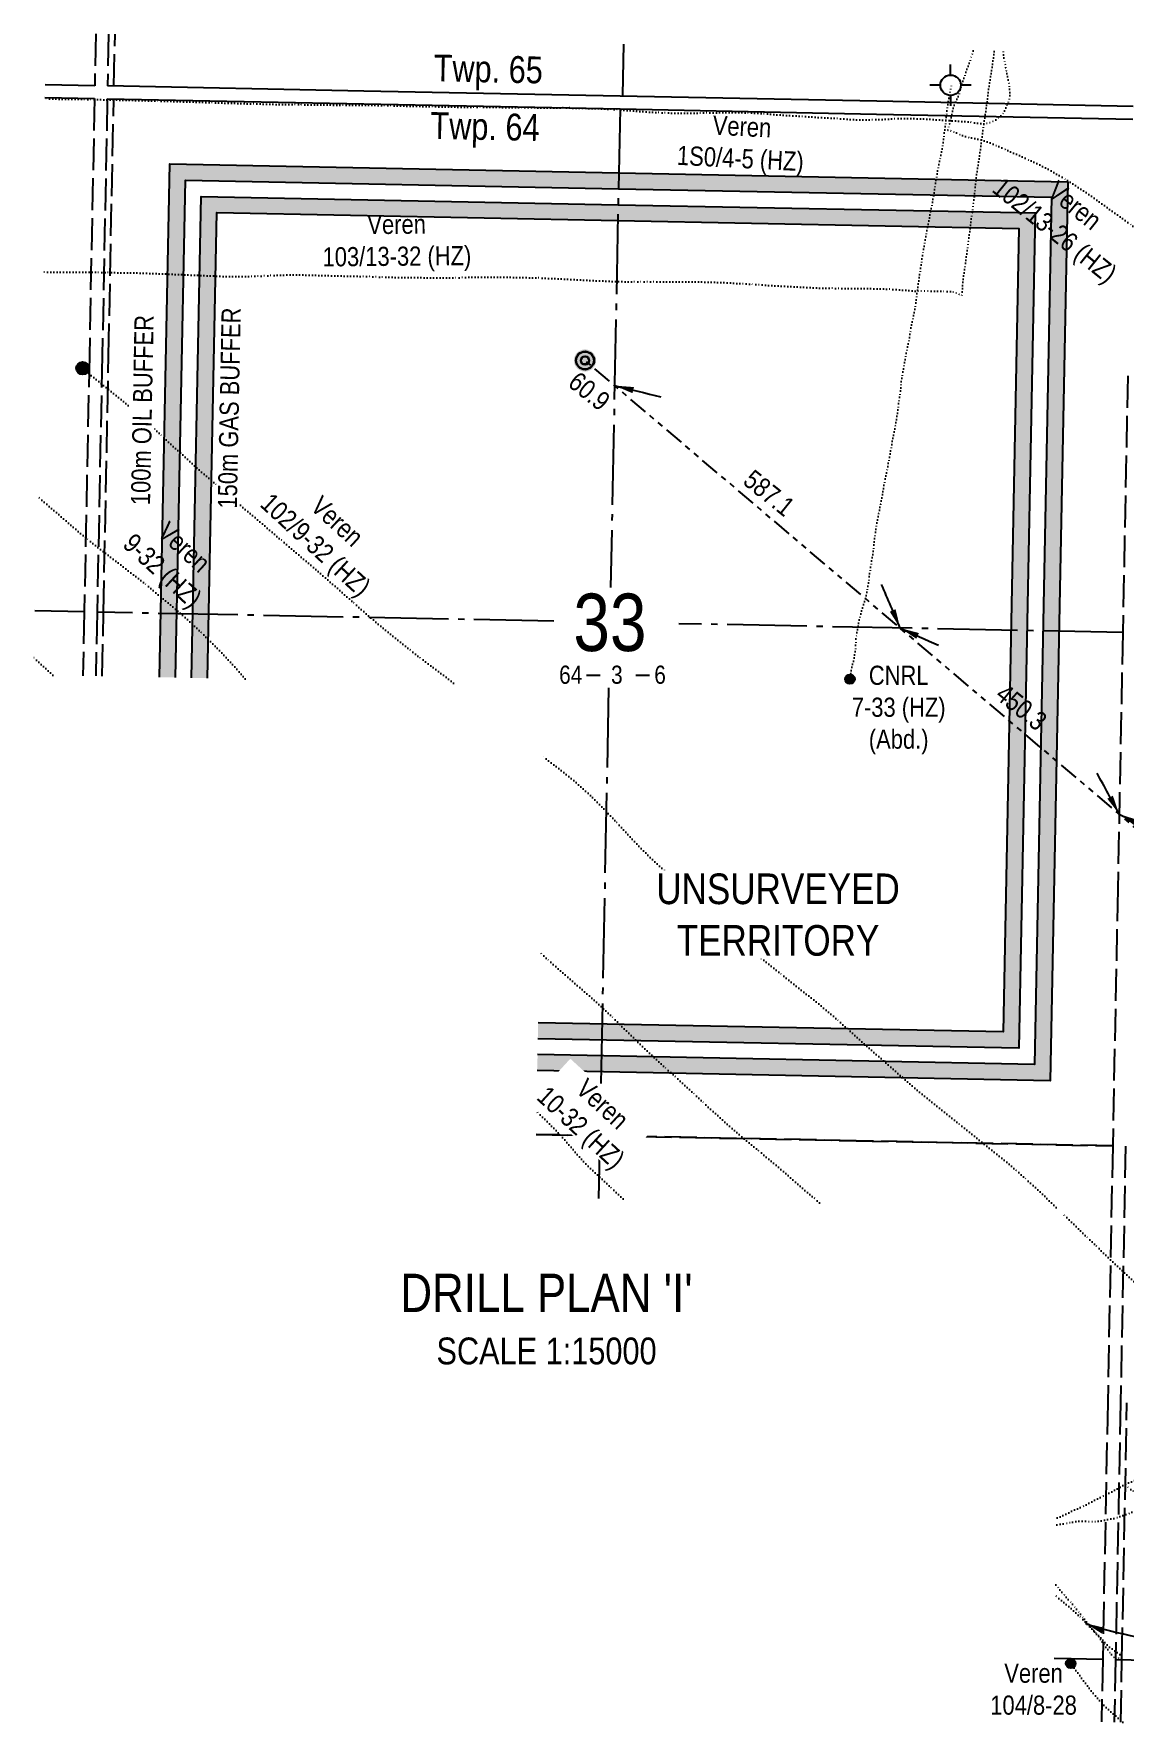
# Model space of a CAD drawing. Extents: x 398953 to 418778, y 6021401 to 6052343.
# Drawn here: x 415339 to 417047, y 6024592 to 6027237 of the extents above; entities that cross this region are included whole.
import ezdxf
from ezdxf.enums import TextEntityAlignment as Align

# ---------------------------------------------------------------- set-up
doc = ezdxf.new("R2010")
doc.units = 0
doc.header["$LTSCALE"] = 5
for name, pattern in [('foc-DOT', [1, 0.2, -0.8]), ('foc-DRILLPATH', [14.75, 6, -1.75, 1.75, -1.75, 1.75, -1.75]), ('foc-QUARTERLINE', [33, 25, -3, 2, -3]), ('foc-UNSURVEYED', [12.5, 10, -2.5])]:
    doc.linetypes.add(name, pattern=pattern)
for name, color, linetype in [('10', 1, 'Continuous'), ('9', 3, 'Continuous'), ('ABADATA-DRILL', 8, 'foc-DOT'), ('ABADATA-DRILL-T', 8, 'Continuous'), ('AS-DRILL', 8, 'foc-DOT'), ('AS-TARGET-GAS', 182, 'Continuous'), ('AS-TARGET-GAS-H', 181, 'Continuous'), ('AS-TARGET-OIL', 146, 'Continuous'), ('AS-TARGET-OIL-H', 131, 'Continuous'), ('D-TXT', 6, 'Continuous'), ('DETAIL-T', 7, 'Continuous'), ('DRILL-T', 8, 'Continuous'), ('L-MON', 1, 'Continuous'), ('L-SEC', 7, 'Continuous'), ('L-SECLBL', 7, 'Continuous'), ('L-SECQ', 8, 'foc-QUARTERLINE'), ('L-USEC', 7, 'foc-UNSURVEYED'), ('P-BUFFER-PURPLE-T', 187, 'Continuous'), ('P-PDRILLPATH', 12, 'foc-DRILLPATH')]:
    doc.layers.add(name, color=color, linetype=linetype)
doc.styles.add('80CG', font='ARIALN.TTF', dxfattribs={"height": 10})
doc.styles.add('80L', font='ARIALN.TTF', dxfattribs={"height": 10})
doc.styles.add('SIMPLEX', font='ARIALN.TTF')
doc.dimstyles.new('Compass 5 000', dxfattribs={"dimscale": 5, "dimtxt": 9, "dimasz": 2, "dimexe": 0.2, "dimexo": 0.0625, "dimgap": 0.5, "dimtad": 0, "dimtih": 1, "dimtoh": 1, "dimzin": 0, "dimdsep": 46, "dimtxsty": '80CG', "dimcen": 0.1, "dimse1": 1, "dimse2": 1, "dimclrd": 256, "dimclrt": 256, "dimaunit": 1, "dimadec": 4, "dimazin": 0, "dimtfac": 0.06, "dimtofl": 0, "dimtmove": 0, "dimatfit": 1, "dimfxl": 0.2, "dimtolj": 1, "dimtzin": 0, "dimlwd": -1, "dimarcsym": 0})

# ---------------------------------------------------------------- blocks, each defined once
blk = doc.blocks.new('L-SECLBL')
at = {"layer": '9', "color": 7}
for p, q in [((-5.08, -27.83), (-12.29, -27.83)), ((20.7, -27.83), (13.5, -27.83))]:
    blk.add_line(p, q, dxfattribs=at)
at = {"layer": '10', "color": 2, "style": 'SIMPLEX'}
blk.add_attdef('SEC', text='', height=30, dxfattribs=at).set_placement((0, 0), align=Align.MIDDLE)
at = {"layer": '10', "color": 5, "style": '80L'}
blk.add_attdef('TWP', text='', height=9.5, dxfattribs=at).set_placement((-14.43, -27.37), align=Align.MIDDLE_RIGHT)
blk.add_attdef('RGE', text='', height=9.5, dxfattribs=at).set_placement((3.62, -27.37), align=Align.MIDDLE_CENTER)
blk.add_attdef('MER', text='', height=9.5, dxfattribs=at).set_placement((23.17, -27.37), align=Align.MIDDLE_LEFT)
blk = doc.blocks.new('BH-Existing')
at = {"layer": 'ABADATA-DRILL-T'}
h = blk.add_hatch(color=256, dxfattribs=at)
h.dxf.hatch_style = 1
edge = h.paths.add_edge_path()
edge.add_arc((0, 0), 0.5, 0, 360)
blk.add_circle((0, 0), 0.5, dxfattribs=at)
blk = doc.blocks.new('GABD')
for p, q in [((0, 0.81), (0, 1.62)), ((-0.81, 0), (-1.62, 0)), ((1.62, 0), (0.81, 0)), ((0, -0.81), (0, -1.62))]:
    blk.add_line(p, q)
blk.add_circle((0, 0), 0.8)
blk = doc.blocks.new('plbh')
at = {"layer": 'L-MON'}
h = blk.add_hatch(color=255, dxfattribs=at)
h.dxf.hatch_style = 1
edge = h.paths.add_edge_path()
edge.add_arc((0, 0), 1.16, 0, 360)
h = blk.add_hatch(color=256, dxfattribs=at)
h.dxf.hatch_style = 1
h.paths.add_polyline_path([(-0.96, 0, 1), (0.96, 0, 1)])
h.paths.add_polyline_path([(0.91, 0, -1), (-0.91, 0, -1)], flags=16)
h.paths.add_polyline_path([(0.45, 0, -1), (-0.45, 0, -1)], flags=0)
h = blk.add_hatch(color=256, dxfattribs=at)
h.dxf.hatch_style = 1
h.paths.add_polyline_path([(-0.45, 0, 1), (0.45, 0, 1)])
h.paths.add_polyline_path([(0.4, 0, -1), (-0.4, 0, -1)], flags=16)
at = {"layer": 'L-MON', "color": 240}
for radius in [0.96, 0.91, 0.45, 0.4]:
    blk.add_circle((0, 0), radius, dxfattribs=at)

msp = doc.modelspace()

# ---------------------------------------------------------------- hatches: boundary and pattern name
at = {"layer": 'AS-TARGET-GAS-H'}
h = msp.add_hatch(color=256, dxfattribs=at)
h.dxf.hatch_style = 1
h.paths.add_polyline_path([(415611.398, 6026227.43), (415625.912, 6026956.635), (416254.216, 6026944.138), (416882.577, 6026931.642), (416857.97, 6025673.159), (416129.479, 6025687.622), (416128.986, 6025662.638), (416882.466, 6025647.679), (416908.049, 6026956.13), (416254.713, 6026969.122), (415601.426, 6026982.116), (415586.414, 6026227.927)])
at = {"layer": 'AS-TARGET-OIL-H'}
h = msp.add_hatch(color=256, dxfattribs=at)
h.dxf.hatch_style = 1
h.paths.add_polyline_path([(415561.429, 6026228.424), (415576.939, 6027007.597), (416255.21, 6026994.107), (416933.522, 6026980.617), (416906.961, 6025622.198), (416128.493, 6025637.653), (416128, 6025612.669), (416931.457, 6025596.718), (416958.995, 6027005.104), (416255.707, 6027019.091), (415552.452, 6027033.078), (415536.445, 6026228.92)])

# ---------------------------------------------------------------- linework, layer by layer
at = {"layer": 'ABADATA-DRILL', "flags": 128}
for points in [[(416843.883, 6027209.232), (416843.18, 6027204.404), (416842.462, 6027199.407), (416841.775, 6027194.48), (416841.108, 6027189.532), (416839.817, 6027179.845), (416838.305, 6027170.083), (416836.603, 6027160.345), (416835.064, 6027150.733), (416833.781, 6027140.937), (416832.701, 6027131.256), (416831.442, 6027121.629), (416829.861, 6027111.418), (416828.223, 6027100.858), (416826.639, 6027089.997), (416825.9, 6027084.451), (416825.179, 6027078.824), (416823.763, 6027067.829), (416823.061, 6027062.622), (416822.36, 6027057.495), (416821.68, 6027052.427), (416820.971, 6027047.39), (416820.265, 6027042.533), (416819.528, 6027037.587), (416818.018, 6027027.904), (416817.297, 6027023.308), (416816.604, 6027018.601), (416815.418, 6027009.142), (416815.088, 6027006.078), (416814.777, 6027002.983), (416814.455, 6026999.799), (416814.133, 6026996.665), (416813.812, 6026993.551), (416813.47, 6026990.387), (416813.106, 6026987.163), (416812.681, 6026983.851), (416812.247, 6026980.579), (416811.412, 6026974.234), (416811.04, 6026971.091), (416810.435, 6026966.282), (416809.738, 6026961.314), (416809.039, 6026956.287), (416808.335, 6026951.01), (416807.649, 6026945.652), (416807.016, 6026940.394), (416805.814, 6026930.135), (416804.492, 6026920.37), (416803.813, 6026915.832), (416803.153, 6026911.254), (416802.533, 6026906.685), (416801.951, 6026902.036), (416801.412, 6026897.486), (416800.886, 6026893.145), (416800.365, 6026889.024), (416799.783, 6026884.825), (416799.158, 6026880.537), (416798.503, 6026876.169), (416797.838, 6026871.891), (416797.202, 6026867.493), (416796.624, 6026863.013), (416796.067, 6026858.603), (416794.982, 6026850.203), (416794.333, 6026842.664), (416794.208, 6026839.326), (416794.038, 6026836.279), (416793.825, 6026833.592), (416793.579, 6026831.237), (416793.272, 6026829.342), (416792.943, 6026827.908), (416792.745, 6026826.992), (416792.667, 6026826.574), (416792.398, 6026826.629), (416791.965, 6026826.968), (416791.46, 6026827.268), (416790.987, 6026827.607), (416790.574, 6026827.945), (416790.415, 6026828.028), (416790.267, 6026828.111), (416790.177, 6026828.143), (416789.761, 6026828.311), (416789.115, 6026828.564), (416788.222, 6026828.921), (416787.151, 6026829.373), (416785.94, 6026829.867), (416784.551, 6026830.404), (416783.001, 6026830.964), (416781.261, 6026831.489), (416779.36, 6026831.966), (416777.369, 6026832.425), (416775.217, 6026832.838), (416772.832, 6026833.135), (416770.254, 6026833.245), (416767.374, 6026833.282), (416764.104, 6026833.336), (416760.416, 6026833.449), (416756.477, 6026833.546), (416752.367, 6026833.587), (416748.077, 6026833.631), (416743.647, 6026833.678), (416739.176, 6026833.656), (416734.444, 6026833.629), (416729.443, 6026833.597), (416724.113, 6026833.672), (416718.506, 6026833.892), (416712.734, 6026834.316), (416706.773, 6026834.833), (416700.522, 6026835.356), (416693.991, 6026835.914), (416687.179, 6026836.358), (416680.054, 6026836.708), (416672.659, 6026837.034), (416665.923, 6026837.296), (416658.706, 6026837.488), (416658.206, 6026837.498), (416650.346, 6026837.572), (416642.295, 6026837.62), (416634.095, 6026837.691), (416625.694, 6026837.746), (416617.054, 6026837.796), (416608.223, 6026837.84), (416599.233, 6026837.936), (416590.044, 6026838.097), (416580.676, 6026838.301), (416571.2, 6026838.547), (416561.624, 6026838.886), (416551.981, 6026839.325), (416542.269, 6026839.836), (416542.209, 6026839.837), (416532.568, 6026840.367), (416522.857, 6026840.907), (416513.175, 6026841.448), (416503.474, 6026842.009), (416493.783, 6026842.559), (416484.122, 6026843.109), (416474.432, 6026843.72), (416464.723, 6026844.33), (416450.248, 6026845.235), (416435.653, 6026846.172), (416421.176, 6026846.956), (416406.573, 6026847.494), (416396.876, 6026847.744), (416387.25, 6026848.003), (416377.531, 6026848.184), (416363.031, 6026848.319), (416348.409, 6026848.346), (416338.707, 6026848.317), (416319.301, 6026848.218), (416309.599, 6026848.209), (416299.887, 6026848.23), (416290.166, 6026848.261), (416280.445, 6026848.282), (416270.744, 6026848.352), (416261.036, 6026848.533), (416251.339, 6026848.804), (416241.624, 6026849.125), (416231.939, 6026849.495), (416222.225, 6026849.886), (416212.512, 6026850.327), (416202.81, 6026850.838), (416188.332, 6026851.582), (416173.714, 6026852.329), (416159.235, 6026853.064), (416144.596, 6026853.762), (416129.914, 6026854.32), (416115.649, 6026854.701), (416101.154, 6026855.076), (416086.846, 6026855.337), (416072.355, 6026855.432), (416058.005, 6026855.563), (416048.354, 6026855.643), (416038.773, 6026855.671), (416029.169, 6026855.58), (416019.603, 6026855.318), (416009.963, 6026854.917), (416000.384, 6026854.565), (415990.758, 6026854.364), (415981.176, 6026854.323), (415971.525, 6026854.402), (415961.906, 6026854.531), (415952.417, 6026854.668), (415942.778, 6026854.827), (415928.28, 6026855.092), (415913.811, 6026855.236), (415904.16, 6026855.286), (415894.43, 6026855.417), (415884.712, 6026855.618), (415875.007, 6026855.949), (415865.303, 6026856.34), (415855.577, 6026856.671), (415845.86, 6026856.892), (415836.142, 6026857.073), (415826.423, 6026857.264), (415816.716, 6026857.495), (415807.01, 6026857.765), (415797.293, 6026858.046), (415787.576, 6026858.307), (415777.87, 6026858.578), (415768.153, 6026858.819), (415758.435, 6026859.01), (415748.705, 6026859.121), (415738.983, 6026859.102), (415729.256, 6026858.843), (415719.535, 6026858.404), (415709.814, 6026857.925), (415700.112, 6026857.405), (415690.392, 6026857.016), (415680.666, 6026856.767), (415670.94, 6026856.558), (415661.205, 6026856.41), (415651.483, 6026856.431), (415632.14, 6026856.941), (415622.456, 6026857.341), (415612.762, 6026857.752), (415603.058, 6026858.163), (415593.344, 6026858.563), (415586.328, 6026858.841), (415576.614, 6026859.242), (415566.891, 6026859.673), (415557.167, 6026860.075), (415542.685, 6026860.649), (415528.134, 6026861.265), (415513.663, 6026861.83), (415498.247, 6026862.203), (415483.758, 6026862.377), (415469.45, 6026862.608), (415454.951, 6026862.823), (415440.613, 6026863.045), (415426.115, 6026863.29), (415411.855, 6026863.47), (415397.354, 6026863.535), (415382.888, 6026863.359), (415373.282, 6026863.178), (415363.699, 6026863.116), (415354.109, 6026863.185), (415351.349, 6026863.214)], [(416857.595, 6027208.963), (416857.728, 6027208.018), (416858.112, 6027205.12), (416858.516, 6027202.301), (416858.913, 6027199.573), (416859.299, 6027196.845), (416859.735, 6027194.076), (416860.231, 6027191.345), (416860.709, 6027188.695), (416861.209, 6027186.145), (416861.72, 6027183.605), (416862.23, 6027181.054), (416862.77, 6027178.513), (416863.35, 6027175.961), (416863.959, 6027173.369), (416864.598, 6027170.766), (416865.186, 6027168.114), (416865.661, 6027165.314), (416866.064, 6027162.425), (416866.449, 6027159.607), (416866.856, 6027156.899), (416867.254, 6027154.24), (416867.591, 6027151.573), (416867.838, 6027148.848), (416868.013, 6027146.054), (416868.126, 6027143.171), (416868.11, 6027140.281), (416867.873, 6027137.425), (416867.358, 6027134.614), (416866.545, 6027131.92), (416865.615, 6027129.398), (416864.691, 6027127.135), (416863.801, 6027125.113), (416862.984, 6027123.238), (416862.249, 6027121.472), (416861.585, 6027119.765), (416860.922, 6027118.078), (416860.158, 6027116.342), (416859.304, 6027114.619), (416858.351, 6027112.967), (416857.261, 6027111.428), (416855.983, 6027110.013), (416854.617, 6027108.71), (416853.221, 6027107.427), (416851.766, 6027106.175), (416850.242, 6027104.975), (416848.629, 6027103.807), (416847.767, 6027103.213), (416845.364, 6027101.56), (416843.642, 6027100.434), (416841.76, 6027099.341), (416839.65, 6027098.322), (416837.282, 6027097.438), (416834.707, 6027096.719), (416832.016, 6027096.201), (416829.32, 6027095.894), (416826.548, 6027095.829), (416823.69, 6027095.965), (416820.775, 6027096.262), (416817.832, 6027096.64), (416814.8, 6027097.06), (416811.419, 6027097.546), (416807.619, 6027098.091), (416803.518, 6027098.612), (416798.986, 6027099.061), (416794.183, 6027099.435), (416788.889, 6027099.829), (416783.138, 6027100.303), (416776.975, 6027100.724), (416770.49, 6027101.051), (416763.816, 6027101.432), (416756.934, 6027101.908), (416749.852, 6027102.397), (416740.132, 6027102.988), (416719.897, 6027103.956), (416711.9, 6027104.173), (416703.789, 6027104.182), (416695.524, 6027104.015), (416687.156, 6027103.689), (416678.656, 6027103.296), (416670.036, 6027102.865), (416661.276, 6027102.447), (416652.447, 6027102.071), (416643.461, 6027101.857), (416634.381, 6027101.936), (416625.226, 6027102.296), (416616.075, 6027102.846), (416606.967, 6027103.515), (416605.079, 6027103.672), (416597.788, 6027104.175), (416579.177, 6027105.321), (416569.905, 6027105.833), (416542.331, 6027107.445), (416520.026, 6027108.914), (416504.754, 6027109.974), (416495.446, 6027110.667), (416483.142, 6027111.599), (416476.799, 6027112.044), (416467.468, 6027112.597), (416458.145, 6027113.031), (416448.799, 6027113.304), (416439.489, 6027113.407), (416430.166, 6027113.37), (416420.833, 6027113.304), (416411.49, 6027113.227), (416402.185, 6027113.07), (416392.839, 6027112.844), (416383.522, 6027112.577), (416374.186, 6027112.37), (416346.212, 6027112.47), (416327.558, 6027112.937), (416318.193, 6027113.301), (416308.892, 6027113.833), (416299.563, 6027114.487), (416290.264, 6027115.16), (416280.946, 6027115.823), (416271.628, 6027116.556), (416262.311, 6027117.309), (416252.962, 6027117.963), (416243.662, 6027118.536), (416234.34, 6027119.059), (416224.567, 6027119.501), (416215.242, 6027119.825), (416205.905, 6027120.078), (416196.567, 6027120.302), (416187.249, 6027120.485), (416177.91, 6027120.598), (416168.578, 6027120.632), (416149.899, 6027120.819), (416131.209, 6027121.026), (416121.869, 6027121.12), (416103.178, 6027121.277), (416093.878, 6027121.32), (416075.187, 6027121.497), (416065.848, 6027121.64), (416047.168, 6027121.827), (416037.807, 6027121.851), (416028.506, 6027121.864), (416019.204, 6027121.897), (416009.884, 6027121.98), (416000.556, 6027122.133), (415991.247, 6027122.296), (415981.898, 6027122.45), (415972.559, 6027122.604), (415963.232, 6027122.807), (415953.894, 6027123.01), (415944.616, 6027123.193), (415935.307, 6027123.366), (415925.969, 6027123.559), (415916.631, 6027123.753), (415907.264, 6027123.977), (415897.947, 6027124.23), (415888.6, 6027124.474), (415879.262, 6027124.697), (415869.944, 6027124.86), (415860.644, 6027124.953), (415851.323, 6027124.976), (415841.991, 6027124.99), (415832.649, 6027125.003), (415823.319, 6027125.086), (415813.98, 6027125.19), (415804.689, 6027125.243), (415795.348, 6027125.306), (415785.998, 6027125.41), (415776.659, 6027125.543), (415767.33, 6027125.677), (415758.03, 6027125.769), (415748.72, 6027125.842), (415739.38, 6027125.936), (415730.05, 6027126.039), (415720.731, 6027126.192), (415711.404, 6027126.406), (415702.026, 6027126.64), (415692.669, 6027126.844), (415683.331, 6027127.067), (415673.994, 6027127.321), (415645.975, 6027128.131), (415617.956, 6027128.992), (415589.989, 6027129.912), (415572.797, 6027130.47), (415562.481, 6027130.813), (415533.693, 6027131.659), (415514.568, 6027132.124), (415505.041, 6027132.362), (415495.454, 6027132.61), (415485.876, 6027132.828), (415476.278, 6027133.017), (415466.67, 6027133.226), (415457.002, 6027133.416), (415447.474, 6027133.583), (415437.875, 6027133.752), (415428.227, 6027133.941), (415418.628, 6027134.1), (415409.038, 6027134.188), (415399.467, 6027134.236), (415389.817, 6027134.296), (415380.198, 6027134.465), (415370.613, 6027134.813), (415361.05, 6027135.251), (415356.784, 6027135.442)], [(416810.726, 6027209.882), (416810.372, 6027208.651), (416809.767, 6027206.862), (416809.112, 6027205.105), (416808.446, 6027203.288), (416807.87, 6027201.469), (416807.393, 6027199.578), (416806.871, 6027197.437), (416806.225, 6027195.12), (416805.553, 6027192.992), (416804.772, 6027190.917), (416803.982, 6027188.872), (416803.232, 6027186.827), (416802.326, 6027184.504), (416801.295, 6027181.894), (416800.335, 6027179.362), (416799.509, 6027177.058), (416798.732, 6027174.663), (416797.906, 6027171.839), (416796.968, 6027168.866), (416795.991, 6027165.975), (416795.097, 6027163.272), (416794.165, 6027160.63), (416793.163, 6027157.949), (416792.158, 6027155.208), (416791.287, 6027152.605), (416790.565, 6027149.969), (416790.026, 6027147.449), (416789.459, 6027145.079), (416788.845, 6027142.871), (416788.154, 6027140.764), (416787.304, 6027138.741), (416786.313, 6027136.64), (416785.279, 6027134.449), (416784.236, 6027132.25), (416783.206, 6027130.219), (416782.249, 6027128.348), (416781.357, 6027126.225), (416780.499, 6027123.771), (416779.772, 6027121.405), (416779.245, 6027119.045), (416778.829, 6027116.703), (416778.392, 6027114.301), (416777.82, 6027111.672), (416777.205, 6027108.873), (416776.602, 6027106.184), (416776.023, 6027103.675), (416775.438, 6027101.386), (416774.825, 6027099.208), (416774.185, 6027097.19), (416773.867, 6027096.276), (416773.559, 6027095.362), (416773.068, 6027093.772), (416772.65, 6027092.339), (416772.274, 6027091.027), (416771.889, 6027089.784), (416771.507, 6027088.641), (416771.166, 6027087.608), (416770.89, 6027086.763), (416770.822, 6027086.354), (416770.841, 6027086.324), (416771.028, 6027086.17), (416771.276, 6027086.075), (416771.566, 6027086.04), (416771.625, 6027086.028), (416772.174, 6027085.958), (416773.221, 6027085.777), (416774.604, 6027085.41), (416776.224, 6027084.888), (416778.162, 6027084.25), (416780.446, 6027083.415), (416783.125, 6027082.312), (416783.412, 6027082.196), (416786.496, 6027080.835), (416789.964, 6027079.177), (416793.734, 6027077.602), (416798.049, 6027076.297), (416801.173, 6027075.446), (416804.497, 6027074.57), (416808.062, 6027073.79), (416811.947, 6027073.004), (416816.172, 6027072.171), (416820.505, 6027071.275), (416825.163, 6027070.114), (416830.193, 6027068.514), (416835.524, 6027066.519), (416841.26, 6027064.196), (416847.491, 6027061.623), (416853.968, 6027058.865), (416860.78, 6027055.861), (416867.83, 6027052.752), (416875.139, 6027049.568), (416876.428, 6027049.002), (416882.566, 6027046.301), (416889.963, 6027042.995), (416890.151, 6027042.911), (416897.408, 6027039.598), (416900.907, 6027037.989), (416914.315, 6027031.675), (416923.191, 6027027.329), (416931.101, 6027023.143), (416938.954, 6027018.628), (416946.833, 6027013.932), (416954.74, 6027009.146), (416962.706, 6027004.289), (416970.75, 6026999.299), (416978.82, 6026994.14), (416986.856, 6026988.771), (416994.829, 6026983.233), (417002.631, 6026977.649), (417002.729, 6026977.577), (417010.579, 6026971.872), (417018.459, 6026966.196), (417026.369, 6026960.549), (417034.301, 6026954.942), (417042.202, 6026949.306), (417050.041, 6026943.601), (417057.9, 6026937.856), (417065.749, 6026932.14), (417073.566, 6026926.346), (417081.242, 6026920.424), (417088.875, 6026914.412), (417096.221, 6026908.557), (417103.794, 6026902.507), (417111.397, 6026896.477), (417119.05, 6026890.465), (417126.725, 6026884.513), (417134.39, 6026878.561), (417142.064, 6026872.609), (417149.739, 6026866.667), (417156.136, 6026861.74)], [(416776.573, 6027155.511), (416776.573, 6027155.511), (416776.573, 6027155.511), (416776.582, 6027155.421), (416776.599, 6027155.29), (416776.607, 6027155.17), (416776.58, 6027154.841), (416776.482, 6027154.423), (416776.321, 6027153.886), (416776.118, 6027153.18), (416775.891, 6027152.354), (416775.631, 6027151.329), (416775.347, 6027150.114), (416775.04, 6027148.74), (416774.719, 6027147.146), (416774.395, 6027145.442), (416774.089, 6027143.588), (416773.779, 6027141.593), (416773.427, 6027139.45), (416773.042, 6027137.167), (416772.584, 6027134.735), (416772.094, 6027132.185), (416771.621, 6027129.503), (416771.127, 6027126.752), (416770.64, 6027123.882), (416770.191, 6027120.87), (416769.798, 6027117.677), (416769.433, 6027114.353), (416769.053, 6027110.83), (416768.692, 6027107.207), (416768.267, 6027103.374), (416767.801, 6027099.533), (416767.387, 6027095.78), (416766.961, 6027091.908), (416766.485, 6027088.066), (416765.947, 6027084.106), (416765.389, 6027080.146), (416764.883, 6027076.256), (416764.396, 6027072.364), (416763.939, 6027068.473), (416763.414, 6027064.652), (416762.786, 6027060.674), (416762.1, 6027056.817), (416761.294, 6027052.962), (416760.469, 6027049.177), (416759.676, 6027045.442), (416758.924, 6027041.796), (416758.15, 6027038.05), (416757.407, 6027034.325), (416756.723, 6027030.607), (416756.018, 6027026.78), (416755.305, 6027023.094), (416754.623, 6027019.426), (416753.991, 6027015.748), (416753.358, 6027012.06), (416752.694, 6027008.322), (416752.071, 6027004.584), (416751.467, 6027000.825), (416750.883, 6026997.086), (416750.34, 6026993.376), (416749.816, 6026989.645), (416749.222, 6026985.876), (416748.548, 6026982.109), (416747.864, 6026978.331), (416747.18, 6026974.614), (416746.558, 6026970.925), (416745.966, 6026967.276), (416745.293, 6026963.559), (416744.509, 6026959.814), (416743.735, 6026956.068), (416742.962, 6026952.343), (416742.219, 6026948.657), (416741.477, 6026944.99), (416740.755, 6026941.334), (416740.023, 6026937.698), (416739.302, 6026934.101), (416738.631, 6026930.494), (416737.962, 6026926.966), (416737.281, 6026923.399), (416736.59, 6026919.782), (416735.909, 6026916.174), (416735.248, 6026912.567), (416734.625, 6026908.878), (416733.973, 6026905.2), (416733.331, 6026901.542), (416732.709, 6026897.914), (416732.097, 6026894.245), (416731.514, 6026890.556), (416730.972, 6026886.896), (416730.429, 6026883.176), (416729.866, 6026879.476), (416729.293, 6026875.777), (416728.74, 6026872.057), (416728.197, 6026868.357), (416727.675, 6026864.716), (416727.184, 6026861.105), (416726.683, 6026857.494), (416726.171, 6026853.844), (416725.628, 6026850.104), (416725.053, 6026846.294), (416724.497, 6026842.475), (416723.983, 6026838.714), (416723.491, 6026835.063), (416723.02, 6026831.442), (416722.539, 6026827.82), (416722.038, 6026824.199), (416721.556, 6026820.548), (416721.063, 6026816.867), (416720.55, 6026813.157), (416720.016, 6026809.406), (416719.361, 6026805.588), (416718.595, 6026801.703), (416717.808, 6026797.837), (416716.993, 6026794.033), (416716.199, 6026790.268), (416715.424, 6026786.432), (416714.688, 6026782.606), (416713.931, 6026778.71), (416713.165, 6026774.824), (416712.479, 6026770.967), (416711.884, 6026767.168), (416711.311, 6026763.439), (416710.708, 6026759.77), (416709.975, 6026756.073), (416709.204, 6026752.418), (416708.471, 6026748.752), (416707.699, 6026745.106), (416706.939, 6026741.51), (416706.219, 6026737.964), (416705.539, 6026734.446), (416704.898, 6026730.848), (416704.237, 6026727.241), (416703.587, 6026723.643), (416702.924, 6026719.975), (416702.221, 6026716.258), (416701.56, 6026712.64), (416700.939, 6026709.032), (416700.287, 6026705.374), (416699.614, 6026701.687), (416699.023, 6026698.058), (416698.52, 6026694.367), (416698.077, 6026690.645), (416697.702, 6026686.871), (416697.399, 6026683.127), (416697.076, 6026679.422), (416696.614, 6026675.801), (416696.064, 6026672.241), (416695.527, 6026668.811), (416695.022, 6026665.51), (416694.598, 6026662.278), (416694.216, 6026659.115), (416693.8, 6026655.782), (416693.391, 6026652.259), (416692.991, 6026648.737), (416692.552, 6026645.205), (416692.041, 6026641.614), (416691.429, 6026637.935), (416690.764, 6026634.138), (416690.107, 6026630.25), (416689.492, 6026626.421), (416688.867, 6026622.613), (416688.161, 6026618.776), (416687.386, 6026614.93), (416686.599, 6026611.045), (416685.823, 6026607.19), (416685.057, 6026603.344), (416684.311, 6026599.478), (416683.595, 6026595.621), (416682.919, 6026591.744), (416682.213, 6026587.877), (416681.486, 6026583.97), (416680.789, 6026580.083), (416680.123, 6026576.246), (416679.449, 6026572.448), (416678.764, 6026568.671), (416678.058, 6026564.824), (416677.312, 6026560.948), (416676.526, 6026557.073), (416675.73, 6026553.208), (416674.923, 6026549.343), (416674.117, 6026545.478), (416673.34, 6026541.542), (416672.584, 6026537.697), (416671.87, 6026533.95), (416671.217, 6026530.252), (416670.572, 6026526.454), (416669.885, 6026522.547), (416669.251, 6026518.768), (416668.678, 6026515.039), (416668.075, 6026511.35), (416667.412, 6026507.642), (416666.707, 6026503.846), (416665.922, 6026500.06), (416665.109, 6026496.326), (416664.335, 6026492.6), (416663.562, 6026488.884), (416663.032, 6026486.314), (416662.778, 6026485.119), (416661.994, 6026481.374), (416661.983, 6026481.294), (416661.206, 6026477.389), (416660.477, 6026473.402), (416660.084, 6026471.199), (416659.769, 6026469.455), (416659.102, 6026465.548), (416658.496, 6026461.649), (416657.959, 6026457.759), (416657.722, 6026455.893), (416657.432, 6026453.858), (416656.915, 6026449.948), (416656.418, 6026446.047), (416655.933, 6026442.205), (416655.498, 6026438.403), (416655.314, 6026436.697), (416655.124, 6026434.67), (416654.802, 6026431.005), (416654.41, 6026427.343), (416653.919, 6026423.751), (416653.328, 6026420.142), (416652.698, 6026416.584), (416652.098, 6026413.025), (416651.509, 6026409.486), (416650.93, 6026405.997), (416650.361, 6026402.507), (416649.773, 6026399.038), (416649.254, 6026395.558), (416648.755, 6026392.027), (416648.266, 6026388.526), (416647.806, 6026384.994), (416647.325, 6026381.373), (416646.782, 6026377.693), (416646.18, 6026374.004), (416645.568, 6026370.345), (416644.974, 6026366.596), (416644.358, 6026362.748), (416643.723, 6026358.96), (416643.054, 6026355.452), (416642.29, 6026352.186), (416641.369, 6026349.104), (416640.299, 6026346.064), (416639.198, 6026342.985), (416638.134, 6026339.736), (416637.098, 6026336.375), (416636.143, 6026333.064), (416635.258, 6026329.77), (416634.373, 6026326.507), (416633.429, 6026323.225), (416632.551, 6026319.792), (416631.781, 6026316.236), (416631.098, 6026312.559), (416630.434, 6026308.771), (416629.759, 6026304.994), (416629.066, 6026301.247), (416628.412, 6026297.529), (416627.841, 6026293.899), (416627.401, 6026290.337), (416627.103, 6026286.892), (416626.936, 6026283.495), (416626.819, 6026280.087), (416626.653, 6026276.729), (416626.38, 6026273.504), (416625.968, 6026270.372), (416625.508, 6026267.32), (416624.997, 6026264.219), (416624.483, 6026261.009), (416623.93, 6026257.779), (416623.266, 6026254.532), (416622.502, 6026251.286), (416621.741, 6026248.19), (416621.043, 6026245.264), (416620.448, 6026242.485), (416619.926, 6026239.825), (416619.487, 6026237.323), (416619.1, 6026234.97), (416618.768, 6026232.816), (416618.028, 6026227.749), (416617.781, 6026225.884)], [(416942.05, 6024901.117), (416943.432, 6024901.345), (416948.18, 6024902.172), (416952.966, 6024902.988), (416957.613, 6024903.807), (416962.001, 6024904.641), (416966.328, 6024905.466), (416970.504, 6024906.245), (416974.765, 6024906.781), (416979.359, 6024906.921), (416983.747, 6024906.785), (416988.063, 6024906.56), (416992.521, 6024906.382), (416997.099, 6024906.262), (417001.592, 6024906.354), (417006.252, 6024906.803), (417010.755, 6024907.465), (417014.87, 6024908.164), (417018.654, 6024908.86), (417022.338, 6024909.538), (417026.133, 6024910.243), (417029.646, 6024910.895), (417033.041, 6024911.588), (417036.594, 6024912.719), (417040.493, 6024914.172), (417044.532, 6024915.623), (417048.277, 6024916.85), (417051.77, 6024917.992), (417055.568, 6024919.388), (417059.227, 6024920.836), (417062.491, 6024922.522), (417065.356, 6024924.306), (417067.757, 6024925.819), (417070.082, 6024927.074), (417072.603, 6024928.125), (417075.061, 6024929.037), (417077.216, 6024929.785), (417078.978, 6024930.37), (417080.417, 6024930.812), (417081.59, 6024930.939), (417082.576, 6024930.73), (417083.392, 6024930.504), (417084.079, 6024930.34), (417084.707, 6024930.228), (417085.245, 6024930.147), (417085.644, 6024930.099), (417085.953, 6024930.033), (417086.262, 6024929.977), (417086.611, 6024929.95), (417086.961, 6024929.903), (417087.29, 6024929.877), (417087.631, 6024929.94), (417087.914, 6024930.055), (417088.157, 6024930.2), (417088.399, 6024930.335), (417088.661, 6024930.43), (417088.923, 6024930.515), (417089.195, 6024930.61), (417089.447, 6024930.695), (417089.738, 6024930.749), (417090.079, 6024930.802), (417090.441, 6024930.915), (417090.655, 6024931.121), (417090.693, 6024931.52), (417090.614, 6024932.102), (417090.546, 6024932.704), (417090.596, 6024932.703), (417090.707, 6024932.24), (417090.84, 6024931.858), (417090.963, 6024931.515), (417091.148, 6024931.251), (417091.385, 6024931.127), (417091.585, 6024931.103), (417091.756, 6024931.169), (417091.908, 6024931.276), (417092.111, 6024931.423), (417092.385, 6024931.587), (417092.708, 6024931.741), (417092.981, 6024931.916), (417093.215, 6024932.121), (417093.409, 6024932.297), (417093.612, 6024932.463), (417093.876, 6024932.638), (417094.16, 6024932.853), (417094.385, 6024933.128), (417094.117, 6024933.734), (417092.952, 6024935.037), (417090.978, 6024936.856), (417088.378, 6024938.927), (417085.609, 6024941.072), (417082.588, 6024943.062), (417078.267, 6024945.067), (417073.2, 6024947.347), (417067.932, 6024950.031), (417061.379, 6024954), (417053.709, 6024959.682), (417048.357, 6024964.157)], [(416940.204, 6024806.965), (416941.405, 6024805.63), (416944.104, 6024802.537), (416946.626, 6024799.547), (416948.962, 6024796.76), (416951.181, 6024794.156), (416953.568, 6024791.439), (416956.063, 6024788.609), (416958.421, 6024785.933), (416960.898, 6024783.203), (416963.345, 6024780.465), (416965.634, 6024777.87), (416967.802, 6024775.176), (416969.82, 6024772.506), (416971.761, 6024769.978), (416973.742, 6024767.458), (416975.815, 6024765.047), (416977.974, 6024762.444), (416980.167, 6024759.511), (416982.469, 6024756.535), (416984.881, 6024753.547), (416987.39, 6024750.427), (416989.975, 6024747.116), (416992.521, 6024743.835), (416995.01, 6024740.686), (416997.539, 6024737.556), (417000.185, 6024734.273), (417002.735, 6024731.182), (417005.112, 6024728.475), (417007.545, 6024725.537), (417010.039, 6024722.147), (417012.244, 6024718.803), (417014.069, 6024715.977), (417015.995, 6024713.209), (417018.322, 6024709.962), (417020.728, 6024706.704), (417021.186, 6024706.105), (417022.991, 6024703.79), (417025.1, 6024701.148), (417027.003, 6024698.74), (417028.653, 6024696.687), (417030.092, 6024695.088), (417031.308, 6024693.844), (417032.464, 6024692.601), (417033.551, 6024691.45), (417034.446, 6024690.672), (417035.196, 6024690.147), (417035.83, 6024689.855), (417036.231, 6024689.907), (417036.456, 6024690.133), (417036.69, 6024690.338), (417036.914, 6024690.554), (417037.149, 6024690.799), (417037.445, 6024691.083), (417037.822, 6024691.446), (417038.22, 6024691.848), (417038.577, 6024692.181), (417038.71, 6024692.369), (417038.753, 6024692.498), (417039.006, 6024692.673), (417039.38, 6024692.856), (417039.773, 6024693.018), (417040.145, 6024693.131), (417040.477, 6024693.214), (417040.748, 6024693.229), (417040.902, 6024692.956), (417041.024, 6024692.563), (417041.17, 6024692.321), (417041.396, 6024692.146), (417041.635, 6024692.051), (417041.844, 6024692.007), (417042.143, 6024691.981), (417042.473, 6024691.965), (417042.803, 6024691.968), (417043.124, 6024692.032), (417043.508, 6024692.185), (417043.961, 6024692.336), (417044.404, 6024692.507), (417044.837, 6024692.659), (417045.22, 6024692.811), (417045.261, 6024692.86), (417045.101, 6024693.384), (417043.939, 6024694.797), (417041.77, 6024696.89), (417038.877, 6024699.347), (417035.24, 6024702.059), (417031.152, 6024704.74), (417026.908, 6024707.653), (417022.998, 6024710.761), (417019.002, 6024714.56), (417014.403, 6024719.771), (417009.456, 6024725.549), (417003.66, 6024731.404), (416996.543, 6024738.285), (416988.208, 6024746.781), (416983.612, 6024751.582), (416978.729, 6024756.578), (416976.679, 6024758.619), (416973.704, 6024761.488), (416968.33, 6024766.414), (416962.674, 6024771.276), (416956.907, 6024776.05), (416951.129, 6024780.785), (416945.48, 6024785.477), (416939.978, 6024790.045), (416939.874, 6024790.131)], [(417045.382, 6024591.883), (417038.189, 6024598.151), (417023.648, 6024610.752), (417010.107, 6024624.345), (416997.485, 6024638.94), (416985.695, 6024654.209), (416976.747, 6024666.363), (416963.674, 6024684.037)]]:
    msp.add_lwpolyline(points, dxfattribs=at)
at = {"layer": 'AS-DRILL', "flags": 128}
for points in [[(415997.027, 6026219.767), (415990.604, 6026224.808), (415975.246, 6026236.272), (415959.869, 6026247.766), (415944.573, 6026259.328), (415929.272, 6026271.171), (415914.126, 6026283.25), (415899.17, 6026295.316), (415884.485, 6026307.437), (415869.745, 6026319.809), (415855.112, 6026332.538), (415840.72, 6026345.283), (415826.377, 6026357.997), (415811.876, 6026370.854), (415797.391, 6026383.471), (415782.926, 6026396.087), (415771.271, 6026406.158), (415756.562, 6026418.569), (415741.894, 6026431.059), (415727.215, 6026443.49), (415712.549, 6026456.02), (415697.965, 6026468.699), (415683.236, 6026481.14), (415668.467, 6026493.553), (415653.959, 6026506.05), (415639.433, 6026518.587), (415624.774, 6026531.027), (415610.017, 6026543.55), (415595.493, 6026556.217), (415581.243, 6026569.119), (415567.075, 6026582.1), (415552.906, 6026595.01), (415538.771, 6026608.16), (415524.748, 6026621.398), (415510.618, 6026634.268), (415496.173, 6026646.864), (415481.456, 6026659.415), (415466.703, 6026671.637), (415451.677, 6026683.684), (415432.043, 6026699.493), (415415.822, 6026712.834)], [(415670.676, 6026226.252), (415667.535, 6026229.974), (415654.812, 6026244.227), (415641.886, 6026258.323), (415628.757, 6026272.243), (415615.252, 6026285.861), (415601.52, 6026299.143), (415587.555, 6026312.27), (415573.315, 6026325.172), (415558.729, 6026337.721), (415544.017, 6026350.012), (415529.156, 6026362.316), (415514.371, 6026374.428), (415499.312, 6026386.376), (415484.17, 6026398.106), (415469.155, 6026409.742), (415453.841, 6026421.415), (415438.716, 6026433.004), (415423.718, 6026444.981), (415409.024, 6026457.132), (415394.397, 6026469.661), (415379.913, 6026482.328), (415365.266, 6026494.898), (415350.568, 6026507.329), (415344.351, 6026512.74)], [(415369.29, 6026232.242), (415365.961, 6026235.238), (415351.703, 6026248.191), (415339.294, 6026259.48)], [(416940.862, 6025398.415), (416934.692, 6025404.359), (416920.851, 6025417.684), (416906.866, 6025430.811), (416892.763, 6025443.54), (416878.381, 6025456.315), (416863.774, 6025468.854), (416848.937, 6025480.857), (416833.821, 6025492.916), (416818.795, 6025505.013), (416803.965, 6025516.887), (416788.888, 6025528.875), (416773.86, 6025540.852), (416758.894, 6025552.899), (416743.929, 6025565.015), (416729.093, 6025577.118), (416714.394, 6025589.529), (416699.929, 6025602.165), (416685.505, 6025614.821), (416671.06, 6025627.457), (416656.585, 6025640.093), (416642.182, 6025652.799), (416627.85, 6025665.562), (416613.559, 6025678.425), (416599.209, 6025691.279), (416584.842, 6025703.804), (416569.982, 6025716.188), (416555.063, 6025728.073), (416539.994, 6025739.991), (416524.985, 6025751.908), (416509.947, 6025763.865), (416494.85, 6025775.914), (416480.043, 6025787.947), (416465.191, 6025800.181), (416450.754, 6025812.727), (416436.561, 6025825.968), (416422.661, 6025839.333), (416406.308, 6025855.157), (416392.118, 6025868.508), (416377.862, 6025881.591), (416363.41, 6025894.377), (416348.903, 6025906.904), (416334.501, 6025919.689), (416320.21, 6025932.482), (416306.063, 6025945.542), (416292.327, 6025959.095), (416278.775, 6025972.913), (416265.49, 6025987.057), (416252.435, 6026001.206), (416239.358, 6026015.225), (416225.988, 6026029.12), (416212.311, 6026042.621), (416198.194, 6026055.681), (416183.718, 6026068.247), (416169.897, 6026079.521), (416154.662, 6026091.142), (416139.459, 6026102.853), (416137.699, 6026104.242)], [(416570.324, 6025405.681), (416562.644, 6025412.088), (416547.974, 6025424.488), (416533.409, 6025437.116), (416519.058, 6025449.93), (416504.274, 6025462.583), (416489.522, 6025474.885), (416474.799, 6025487.106), (416459.978, 6025499.399), (416445.275, 6025511.65), (416430.668, 6025524.149), (416416.336, 6025536.923), (416402.059, 6025549.956), (416387.954, 6025563.105), (416373.801, 6025576.296), (416359.58, 6025589.167), (416343.748, 6025603.451), (416329.6, 6025616.441), (416315.404, 6025629.542), (416301.317, 6025642.561), (416287.313, 6025655.719), (416273.484, 6025669.173), (416259.749, 6025682.795), (416245.971, 6025696.298), (416231.939, 6025709.576), (416217.671, 6025722.518), (416203.197, 6025735.195), (416188.661, 6025747.813), (416174.166, 6025760.42), (416159.722, 6025773.065), (416145.4, 6025785.849), (416131.666, 6025798.468)], [(416262.444, 6025411.718), (416257.999, 6025415.782), (416243.924, 6025428.91), (416229.888, 6025441.999), (416215.832, 6025455.067), (416202.034, 6025468.55), (416189.122, 6025482.847), (416176.651, 6025497.684), (416163.93, 6025512.027), (416150.617, 6025525.79), (416136.88, 6025539.293), (416126.742, 6025548.888)], [(416942.26, 6024911.827), (416945.368, 6024912.945), (416949.518, 6024914.894), (416953.921, 6024917.048), (416958.452, 6024919.09), (416958.603, 6024919.157), (416962.985, 6024921.281), (416967.823, 6024923.666), (416973.1, 6024925.983), (416978.446, 6024928.269), (416983.965, 6024930.731), (416990.116, 6024933.771), (416996.493, 6024937.136), (417002.859, 6024940.432), (417009.173, 6024943.609), (417015.202, 6024946.561), (417021.382, 6024949.55), (417027.775, 6024952.725), (417033.962, 6024956.095), (417039.531, 6024959.516), (417044.612, 6024962.607), (417050.327, 6024965.345), (417056.886, 6024967.777), (417062.769, 6024969.902), (417067.582, 6024972.038), (417071.961, 6024974.512), (417076.106, 6024977.261), (417080.8, 6024979.96), (417085.658, 6024982.375), (417090.106, 6024984.738), (417094.438, 6024987.353), (417099.267, 6024990.329), (417104.954, 6024993.178), (417111.782, 6024995.575), (417118.988, 6024997.834), (417125.306, 6025000.19), (417131.068, 6025002.807), (417137.179, 6025005.828), (417143.691, 6025008.971), (417150.001, 6025011.958), (417155.865, 6025014.643), (417161.314, 6025017.057), (417166.824, 6025019.589), (417172.962, 6025022.459), (417179.301, 6025025.415), (417185.505, 6025028.104), (417191.403, 6025030.469), (417197.45, 6025032.81), (417203.895, 6025035.064), (417210.319, 6025037.229), (417216.689, 6025039.704), (417222.582, 6025042.349), (417227.087, 6025044.601), (417230.292, 6025046.358), (417233.053, 6025047.904), (417235.918, 6025049.158), (417238.549, 6025050.197), (417240.687, 6025051.115), (417242.91, 6025052.252), (417245.245, 6025053.486), (417247.132, 6025054.349), (417248.454, 6025054.954), (417249.673, 6025055.39), (417250.977, 6025055.594), (417252.099, 6025055.652), (417252.868, 6025055.617), (417253.377, 6025055.537), (417254.013, 6025055.845), (417254.884, 6025056.908), (417255.703, 6025058.362), (417256.237, 6025059.612), (417256.487, 6025060.607), (417256.673, 6025061.453), (417256.828, 6025062.18), (417256.889, 6025062.739), (417256.976, 6025063.138), (417257.133, 6025063.445), (417257.388, 6025063.71), (417257.784, 6025064.012), (417258.221, 6025064.374), (417258.498, 6025064.748), (417258.604, 6025065.026), (417258.708, 6025065.234), (417258.741, 6025065.384), (417258.704, 6025065.544), (417258.736, 6025065.644), (417258.81, 6025065.842), (417258.771, 6025066.423), (417258.762, 6025066.453), (417258.434, 6025067.59), (417257.559, 6025069.368), (417256.251, 6025071.504), (417254.713, 6025074.174), (417253.091, 6025077.677), (417251.089, 6025082.167), (417248.42, 6025087.35), (417245.59, 6025092.477), (417242.404, 6025097.28), (417238.099, 6025102.196), (417232.92, 6025107.899), (417227.026, 6025114.866), (417220.75, 6025122.28), (417214.113, 6025130.132), (417206.442, 6025138.824), (417197.855, 6025148.225), (417197.65, 6025148.459), (417192.919, 6025153.552), (417188.079, 6025158.679), (417183.387, 6025163.722), (417178.355, 6025169.281), (417168.208, 6025181.283), (417166.763, 6025183.062), (417157.432, 6025194.327), (417146.078, 6025207.462), (417133.809, 6025220.356), (417120.557, 6025232.638), (417106.582, 6025244.725), (417102.764, 6025247.94), (417092.353, 6025256.666), (417088.408, 6025259.994), (417073.83, 6025272.493), (417060.726, 6025284.122), (417059.567, 6025285.175), (417045.448, 6025298.115), (417031.404, 6025311.283), (417017.551, 6025324.538), (417003.681, 6025337.902), (416989.83, 6025351.247), (416976.118, 6025364.509), (416962.267, 6025377.833), (416951.599, 6025388.079)]]:
    msp.add_lwpolyline(points, dxfattribs=at)
at = {"layer": 'AS-TARGET-GAS-H', "flags": 128}
for points in [[(415586.414, 6026227.927), (415601.426, 6026982.116), (416254.713, 6026969.122), (416908.049, 6026956.13), (416882.466, 6025647.679), (416128.986, 6025662.638)], [(415611.398, 6026227.43), (415625.912, 6026956.635), (416254.216, 6026944.138), (416882.577, 6026931.642), (416857.97, 6025673.159), (416129.479, 6025687.622)]]:
    msp.add_lwpolyline(points, dxfattribs=at)
at = {"layer": 'AS-TARGET-OIL-H', "flags": 128}
for points in [[(415536.445, 6026228.92), (415552.452, 6027033.078), (416255.707, 6027019.091), (416958.995, 6027005.104), (416931.457, 6025596.718), (416128, 6025612.669)], [(415561.429, 6026228.424), (415576.939, 6027007.597), (416255.21, 6026994.107), (416933.522, 6026980.617), (416906.961, 6025622.198), (416128.493, 6025637.653)]]:
    msp.add_lwpolyline(points, dxfattribs=at)
at = {"layer": 'L-SEC'}
for p, q in [((415434.793, 6027155.506), (415357.216, 6027157.049)), ((415856.495, 6027147.119), (415454.906, 6027155.106)), ((416258.091, 6027139.132), (415856.495, 6027147.119)), ((415356.814, 6027136.944), (415434.391, 6027135.402)), ((415454.504, 6027135.002), (415856.095, 6027127.014)), ((415856.095, 6027127.014), (416257.695, 6027119.027)), ((416659.685, 6027131.146), (416258.091, 6027139.132)), ((417061.279, 6027123.159), (416659.685, 6027131.146)), ((416257.695, 6027119.027), (416659.29, 6027111.041)), ((416659.29, 6027111.041), (417060.886, 6027103.054))]:
    msp.add_line(p, q, dxfattribs=at)
at = {"layer": 'L-SECQ'}
for p, q in [((416262.931, 6027220.623), (416261.352, 6027140.791)), ((416257.695, 6027119.027), (416242.902, 6026369.211)), ((415418.358, 6026331.244), (415340.758, 6026332.787)), ((416153.866, 6026316.626), (415438.471, 6026330.845)), ((417045.141, 6026298.912), (416349.946, 6026312.729)), ((416239.81, 6026212.504), (416225.965, 6025510.748)), ((416225.965, 6025510.748), (416224.027, 6025412.471))]:
    msp.add_line(p, q, dxfattribs=at)
at = {"layer": 'L-SECQ', "flags": 128}
for points in [[(416937.953, 6024692.183), (417013.742, 6024690.68)], [(417033.846, 6024690.281), (417276.289, 6024685.473)]]:
    msp.add_lwpolyline(points, dxfattribs=at)
at = {"layer": 'L-USEC'}
for p, q in [((415436.417, 6027236.83), (415434.793, 6027155.506)), ((415456.53, 6027236.429), (415454.906, 6027155.106)), ((415464.949, 6027154.906), (415466.572, 6027236.239)), ((415434.391, 6027135.402), (415426.375, 6026733.323)), ((415454.504, 6027135.002), (415446.488, 6026732.922)), ((415456.532, 6026732.723), (415464.548, 6027134.803)), ((415426.375, 6026733.323), (415418.358, 6026331.244)), ((415446.488, 6026732.922), (415438.471, 6026330.843)), ((415448.515, 6026330.644), (415456.532, 6026732.723)), ((417053.014, 6026700.984), (417045.141, 6026298.912)), ((415418.358, 6026331.244), (415416.373, 6026231.306)), ((415438.471, 6026330.845), (415436.486, 6026230.907)), ((415446.529, 6026230.707), (415448.515, 6026330.644)), ((417045.141, 6026298.912), (417037.29, 6025896.854)), ((417037.29, 6025896.854), (417029.44, 6025494.797)), ((416126.029, 6025512.733), (416225.965, 6025510.749)), ((416225.965, 6025510.749), (416126.029, 6025512.733)), ((416225.965, 6025510.749), (416627.703, 6025502.773)), ((416627.703, 6025502.773), (416225.965, 6025510.749)), ((416627.703, 6025502.773), (417029.44, 6025494.797)), ((417029.44, 6025494.797), (416627.703, 6025502.773)), ((417029.44, 6025494.797), (417021.591, 6025092.738)), ((417049.544, 6025494.404), (417041.696, 6025092.346)), ((417021.591, 6025092.738), (417013.742, 6024690.68)), ((417041.696, 6025092.345), (417033.846, 6024690.287)), ((417043.898, 6024690.082), (417051.748, 6025092.14)), ((417013.742, 6024690.68), (417011.827, 6024592.541)), ((417033.846, 6024690.287), (417031.931, 6024592.149)), ((417041.983, 6024591.95), (417043.898, 6024690.082))]:
    msp.add_line(p, q, dxfattribs=at)
at = {"layer": 'P-PDRILLPATH'}
msp.add_line((418152.635, 6025069.352), (416202.803, 6026725.051), dxfattribs=at)

# ---------------------------------------------------------------- block references
at = {"layer": 'ABADATA-DRILL-T'}
for p, xscale, yscale, zscale in [((415415.822, 6026712.834), 19.99128219999992, 19.99128219999992, 19.99128219999992), ((416617.781, 6026225.884), 14.9999999999998, 14.9999999999998, 29.99999999999961), ((416963.674, 6024684.037), 14.99346164999996, 14.99346164999996, 14.99346164999996)]:
    msp.add_blockref('BH-Existing', p, dxfattribs=dict(at, xscale=xscale, yscale=yscale, zscale=zscale))
at = {"layer": 'DRILL-T', "linetype": 'Continuous', "xscale": 19.99128219999974, "yscale": 19.99128219999974, "zscale": 19.99128219999974}
msp.add_blockref('GABD', (416775.515, 6027156.219), dxfattribs=at)
at = {"layer": 'L-MON', "xscale": 14.99999999999995, "yscale": 14.99999999999995, "zscale": 4.99999999999998}
msp.add_blockref('plbh', (416202.803, 6026725.051), dxfattribs=at)
at = {"layer": 'L-SECLBL', "xscale": 2.99869232999999, "yscale": 2.99869232999999, "zscale": 2.249999999999989}
msp.add_blockref('L-SECLBL', (416241.83, 6026314.878), dxfattribs=at).add_auto_attribs({'SEC': '33', 'TWP': '64', 'RGE': '3', 'MER': '6'})

# ---------------------------------------------------------------- texts
at = {"layer": 'ABADATA-DRILL-T', "char_height": 29.98692, "attachment_point": 1, "rotation": 317.448795, "style": '80L'}
for s, width, insert in [('\\pxqc;Veren \\P102/9-32 (HZ)', 212.04928, (415746.802, 6026556.029)), ('\\pxqc;Veren \\P\\pt8;9-32 (HZ)', 145.18212, (415531.573, 6026492.873))]:
    msp.add_mtext_dynamic_manual_height_columns(s, width=width, gutter_width=149.935, heights=[0], dxfattribs=dict(at, insert=insert))
at = {"layer": 'ABADATA-DRILL-T', "char_height": 30, "attachment_point": 1, "style": '80L'}
for s, width, insert in [('\\pxqc;CNRL\\P7-33 (HZ) (Abd.)', 173.59667, (416607.359, 6026246.902)), ('\\pxqc;Veren\\P104/8-28', 231.23452, (416789.827, 6024683.718))]:
    msp.add_mtext_dynamic_manual_height_columns(s, width=width, gutter_width=150, heights=[0], dxfattribs=dict(at, insert=insert))
at = {"layer": 'D-TXT', "color": 3, "char_height": 41.9634, "attachment_point": 1, "rotation": 358.876667, "style": '80L'}
for s, width, insert in [('Twp. 65', 169.41818, (415966.207, 6027204.331)), ('Twp. 64', 303.92106, (415961.149, 6027114.222))]:
    msp.add_mtext_dynamic_manual_height_columns(s, width=width, gutter_width=142.376, heights=[0], dxfattribs=dict(at, insert=insert))
at = {"layer": 'DETAIL-T', "color": 3, "insert": (416142.533, 6025223.202), "char_height": 59.97385, "width": 1159.00318, "attachment_point": 5, "style": '80CG'}
msp.add_mtext("\\pxqc;DRILL PLAN 'I'\\P{\\H0.7x;SCALE 1:15000}", dxfattribs=at)
at = {"layer": 'DRILL-T', "linetype": 'Continuous', "char_height": 30, "attachment_point": 1, "style": '80L'}
for s, insert, rotation in [('\\pxqc;Veren\\P1S0/4-5 (HZ)', (416294.601, 6027114.373), 357.095086), ('\\pxqc;Veren\\P102/13-26 (HZ)', (416858.75, 6027077.052), 321.127313), ('\\pxqc;Veren\\P103/13-32 (HZ)', (415752.397, 6026951.892), 0.545143)]:
    msp.add_mtext_dynamic_manual_height_columns(s, width=310.28449, gutter_width=150, heights=[0], dxfattribs=dict(at, insert=insert, rotation=rotation))
at = {"layer": 'P-BUFFER-PURPLE-T', "style": '80L'}
for s, p in [('60.9', (416209.612, 6026676.933)), ('587.1', (416491.254, 6026517.485)), ('450.3', (416886.475, 6026181.884))]:
    msp.add_text(s, height=29.9869, rotation=321.043668, dxfattribs=at).set_placement(p, align=Align.MIDDLE_CENTER)

# ---------------------------------------------------------------- leaders
at = {"layer": 'ABADATA-DRILL-T', "path_type": 1}
msp.add_leader([(416986.59, 6024746.956), (417131.644, 6024686.139), (417136.501, 6024677.779)], dimstyle='Compass 5 000', override={"dimasz": 6, "dimgap": 0.5, "dimtad": 0}, dxfattribs=at)
at = {"layer": 'P-BUFFER-PURPLE-T', "path_type": 1}
for points in [[(416249.146, 6026685.699), (416321.779, 6026668)], [(416696.484, 6026305.842), (416667.395, 6026374.246)], [(416696.484, 6026305.842), (416756.774, 6026278.829)], [(417039.587, 6026014.496), (417005.063, 6026078.472)], [(417039.587, 6026014.496), (417125.058, 6025970.55)]]:
    msp.add_leader(points, dimstyle='Compass 5 000', override={"dimasz": 6}, dxfattribs=at)

# ---------------------------------------------------------------- next in the draw order: texts
at = {"layer": 'ABADATA-DRILL-T', "insert": (416179.984, 6025627.038), "char_height": 29.98692, "attachment_point": 1, "rotation": 317.448795, "style": '80L', "bg_fill": 3, "box_fill_scale": 1.1, "bg_fill_color": 256, "bg_fill_transparency": 0}
msp.add_mtext_dynamic_manual_height_columns('\\pxqc;Veren \\P10-32 (HZ)', width=164.28702, gutter_width=149.935, heights=[0], dxfattribs=at)
at = {"layer": 'AS-TARGET-GAS', "insert": (415627.44, 6026493.36), "char_height": 29.98692, "width": 317.7623, "attachment_point": 1, "rotation": 88.876678, "style": '80L', "bg_fill": 3, "box_fill_scale": 1.1, "bg_fill_color": 256, "bg_fill_transparency": 0}
msp.add_mtext('150m GAS BUFFER', dxfattribs=at)
at = {"layer": 'AS-TARGET-OIL', "insert": (415491.408, 6026498.771), "char_height": 29.98692, "attachment_point": 1, "rotation": 88.876678, "style": '80L', "bg_fill": 3, "box_fill_scale": 1.15, "bg_fill_color": 256, "bg_fill_true_color": 256, "bg_fill_transparency": 0}
msp.add_mtext_dynamic_manual_height_columns('100m OIL BUFFER', width=297.63269, gutter_width=142.376, heights=[0], dxfattribs=at)
at = {"layer": 'DETAIL-T', "color": 3, "insert": (416505.17, 6025921.41), "char_height": 47.95816, "width": 383.34799, "attachment_point": 2, "line_spacing_factor": 1.010641, "style": '80L', "bg_fill": 3, "box_fill_scale": 1.1, "bg_fill_color": 256, "bg_fill_transparency": 0}
msp.add_mtext('UNSURVEYED TERRITORY', dxfattribs=at)

doc.saveas('drawing.dxf')
